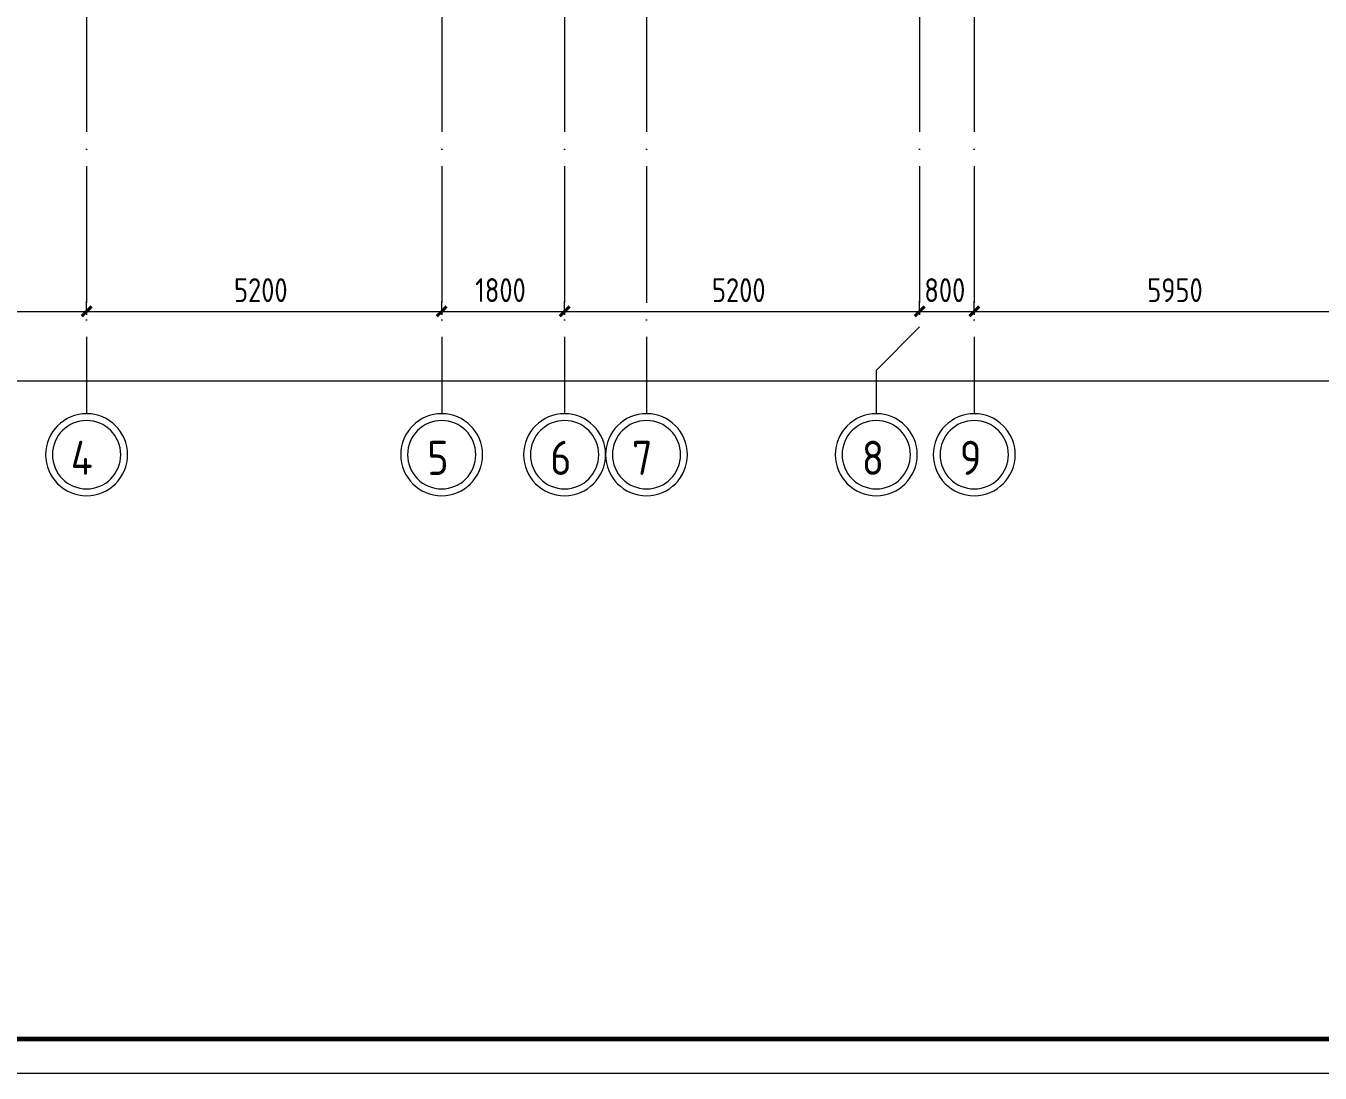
# Model space of a CAD drawing. Header units: millimetres. Extents: x -421858 to 614926, y -468665 to 141641.
# Drawn here: x 111587 to 130541, y -41916 to -26586 of the extents above; entities that cross this region are included whole.
import ezdxf

# ---------------------------------------------------------------- set-up
doc = ezdxf.new("R2010")
doc.units = ezdxf.units.MM
doc.linetypes.add('ADSK_Линия сетки', pattern=[25, 20, -2.5, 0, -2.5])
for name, color, linetype, lineweight in [('Оси', 252, 'Continuous', 9), ('ОФ_рамка', 8, 'Continuous', 60), ('Размеры', 7, 'Continuous', 9)]:
    doc.layers.add(name, color=color, linetype=linetype, lineweight=lineweight)
doc.styles.add('GOST Common_1', font='', dxfattribs={"height": 250})
doc.styles.add('GOST Common_3', font='', dxfattribs={"height": 3.5})
doc.styles.get('GOST Common_1').set_extended_font_data('GOST type B')
doc.styles.get('GOST Common_3').set_extended_font_data('GOST 2.304 type A')

# ---------------------------------------------------------------- blocks, each defined once
blk = doc.blocks.new('2 этаж')
at = {"layer": 'Оси', "color": 251, "linetype": 'ADSK_Линия сетки', "ltscale": 100, "true_color": 0x636466}
for p, q in [((112476, -1137), (112476, -32263)), ((117676, -1137), (117676, -32263)), ((119476, -1137), (119476, -32263)), ((120676, -1137), (120676, -32263)), ((124676, -1137), (124676, -30993)), ((125476, -1137), (125476, -32263))]:
    blk.add_line(p, q, dxfattribs=at)
at = {"layer": 'Оси', "color": 251, "ltscale": 100, "true_color": 0x636466}
for p, q in [((124676, -30993), (124041, -31628)), ((124041, -31628), (124041, -32263))]:
    blk.add_line(p, q, dxfattribs=at)
at = {"layer": 'Оси', "color": 251, "lineweight": 20, "true_color": 0x636466}
for centre, radius, start, end in [((112476, -32863), 600, 0, 180), ((112476, -32863), 500, 0, 180), ((117676, -32863), 600, 0, 180), ((117676, -32863), 500, 0, 180), ((119476, -32863), 600, 0, 180), ((119476, -32863), 500, 0, 180), ((120676, -32863), 600, 0, 180), ((120676, -32863), 500, 0, 180), ((124041, -32863), 600, 0, 180), ((124041, -32863), 500, 0, 180), ((125476, -32863), 600, 0, 180), ((125476, -32863), 500, 0, 180), ((112476, -32863), 600, 180, 0), ((112476, -32863), 500, 180, 0), ((117676, -32863), 600, 180, 0), ((117676, -32863), 500, 180, 0), ((119476, -32863), 600, 180, 0), ((119476, -32863), 500, 180, 0), ((120676, -32863), 600, 180, 0), ((120676, -32863), 500, 180, 0), ((124041, -32863), 600, 180, 0), ((124041, -32863), 500, 180, 0), ((125476, -32863), 600, 180, 0), ((125476, -32863), 500, 180, 0)]:
    blk.add_arc(centre, radius, start, end, dxfattribs=at)
at = {"layer": 'Размеры', "color": 251, "lineweight": 20, "true_color": 0x636466}
for p, q in [((112476, -30766), (112476, -30616)), ((112476, -30766), (112476, -30616)), ((117676, -30766), (117676, -30616)), ((117676, -30766), (117676, -30616)), ((119476, -30766), (119476, -30616)), ((119476, -30766), (119476, -30616)), ((124676, -30766), (124676, -30616)), ((124676, -30766), (124676, -30616)), ((125476, -30766), (125476, -30616)), ((125476, -30766), (125476, -30616)), ((106826, -30766), (112476, -30766)), ((112476, -30766), (112476, -30816)), ((112476, -30766), (117676, -30766)), ((112476, -30766), (112476, -30816)), ((117676, -30766), (117676, -30816)), ((117676, -30766), (119476, -30766)), ((117676, -30766), (117676, -30816)), ((119476, -30766), (119476, -30816)), ((119476, -30766), (124676, -30766)), ((119476, -30766), (119476, -30816)), ((124676, -30766), (124676, -30816)), ((124676, -30766), (125476, -30766)), ((124676, -30766), (124676, -30816)), ((125476, -30766), (125476, -30816)), ((125476, -30766), (131426, -30766)), ((125476, -30766), (125476, -30816)), ((100526, -31784), (168426, -31784))]:
    blk.add_line(p, q, dxfattribs=at)
at = {"layer": 'Размеры', "color": 251, "lineweight": 40, "true_color": 0x636466}
for p, q in [((112476, -30766), (112547, -30695)), ((112476, -30766), (112547, -30695)), ((117676, -30766), (117747, -30695)), ((117676, -30766), (117747, -30695)), ((119476, -30766), (119547, -30695)), ((119476, -30766), (119547, -30695)), ((124676, -30766), (124747, -30695)), ((124676, -30766), (124747, -30695)), ((125476, -30766), (125547, -30695)), ((125476, -30766), (125547, -30695)), ((112476, -30766), (112405, -30837)), ((112476, -30766), (112405, -30837)), ((117676, -30766), (117605, -30837)), ((117676, -30766), (117605, -30837)), ((119476, -30766), (119405, -30837)), ((119476, -30766), (119405, -30837)), ((124676, -30766), (124605, -30837)), ((124676, -30766), (124605, -30837)), ((125476, -30766), (125405, -30837)), ((125476, -30766), (125405, -30837))]:
    blk.add_line(p, q, dxfattribs=at)
at = {"layer": 'Оси', "color": 251, "true_color": 0x636466, "style": 'GOST Common_1', "width": 0.9}
for s, p in [('4', (112244, -33159)), ('5', (117465, -33159)), ('6', (119265, -33159)), ('7', (120463, -33159)), ('8', (123830, -33159)), ('9', (125265, -33159))]:
    blk.add_text(s, height=500, dxfattribs=at).set_placement(p)
at = {"layer": 'Размеры', "color": 251, "lineweight": 20, "true_color": 0x636466, "char_height": 350, "attachment_point": 1, "line_spacing_factor": 1.022761, "style": 'GOST Common_3'}
for s, insert, width in [('5200', (114635, -30279), 1059.58), ('1800', (118167, -30279), 980.83), ('5200', (121635, -30279), 1059.58), ('800', (124745, -30279), 794.69), ('5950', (128010, -30279), 1059.58)]:
    blk.add_mtext(s, dxfattribs=dict(at, insert=insert, width=width))
blk = doc.blocks.new('А0')
at = {"layer": 'ОФ_рамка', "color": 0, "linetype": 'Continuous', "ltscale": 100}
blk.add_lwpolyline([(224168, -393217), (340568, -393217)], dxfattribs=at)
at = {"layer": 'ОФ_рамка', "color": 0, "linetype": 'Continuous', "lineweight": 5, "ltscale": 100}
blk.add_lwpolyline([(222168, -393717), (341068, -393717)], dxfattribs=at)

msp = doc.modelspace()

# ---------------------------------------------------------------- block references
msp.add_blockref('2 этаж', (0, 0))
at = {"layer": 'ОФ_рамка', "color": 0, "lineweight": -2}
msp.add_blockref('А0', (-143310, 351801), dxfattribs=at)

doc.saveas('drawing.dxf')
